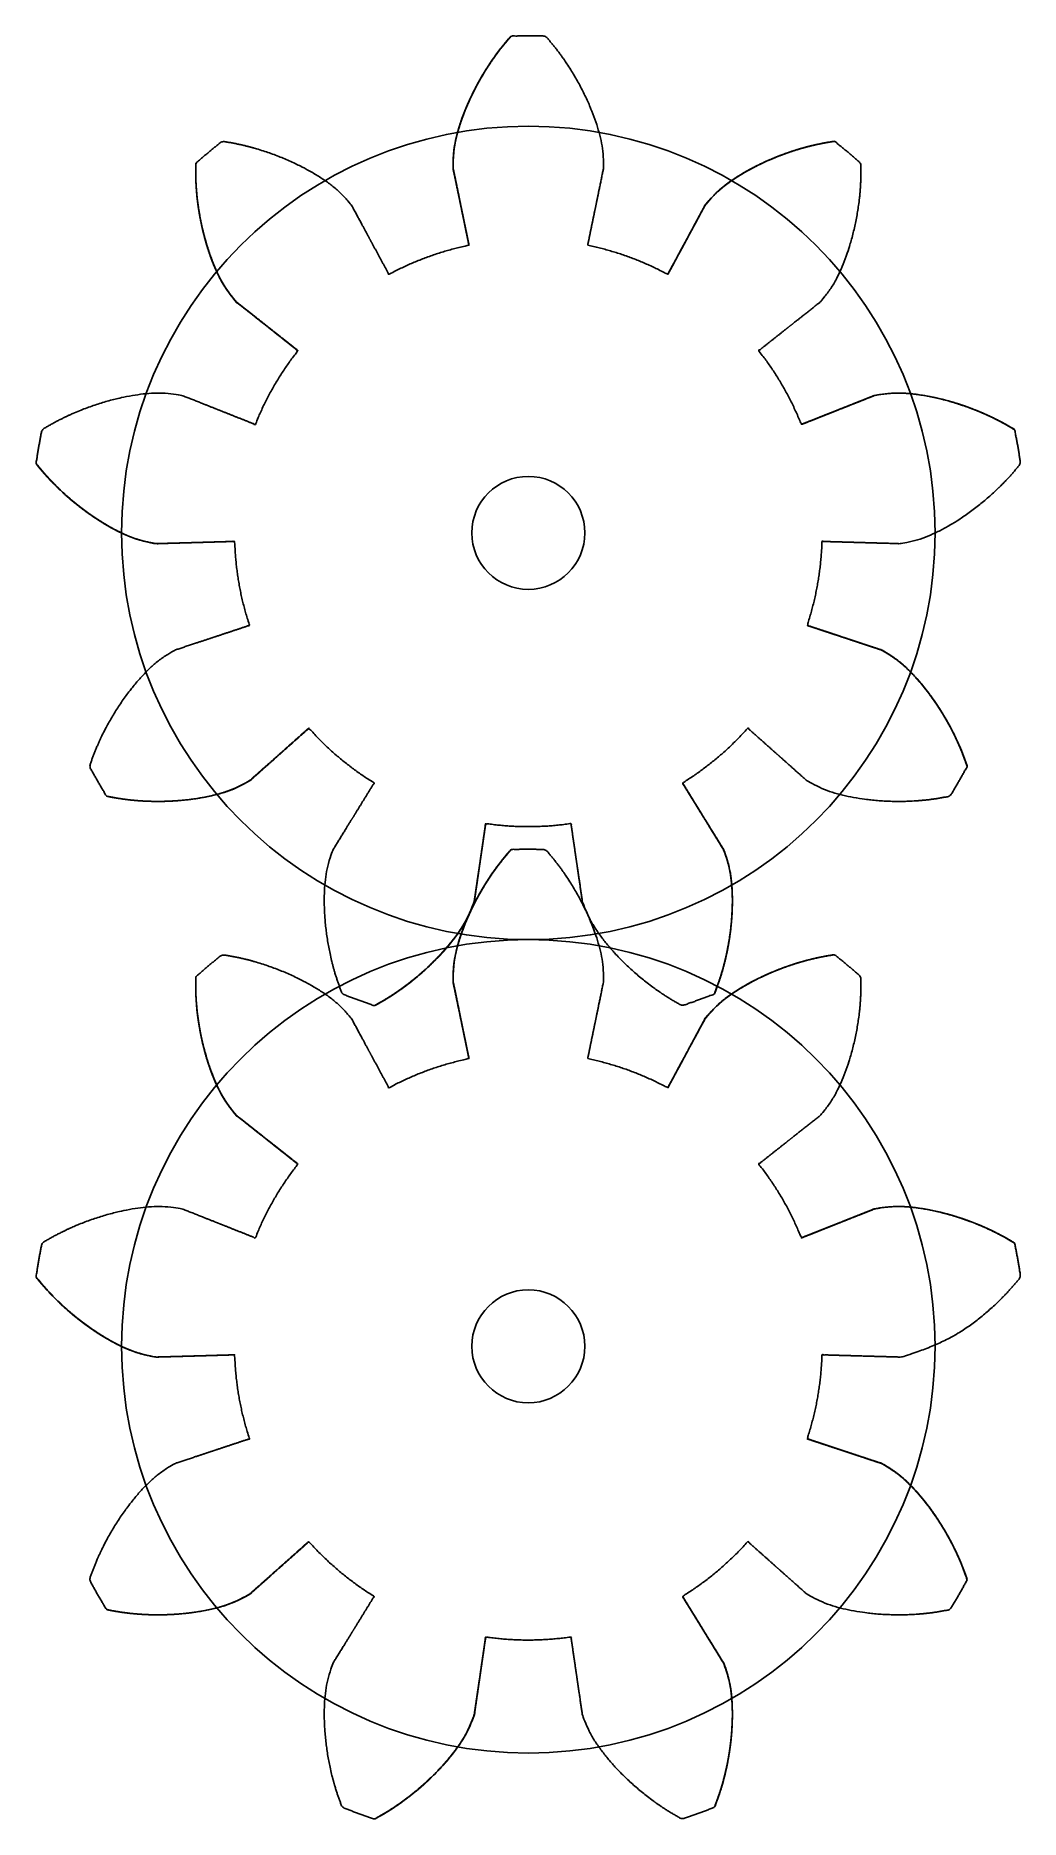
# Model space of a CAD drawing. Header units: inches. Extents: x 29.47 to 31.65, y 6.63 to 10.58.
import ezdxf

# ---------------------------------------------------------------- set-up
doc = ezdxf.new("R2010")
doc.units = ezdxf.units.IN
doc.header["$MEASUREMENT"] = 0
doc.layers.add('Gears', color=6, linetype='Continuous')
doc.layers.add('Pitch circle', color=1, linetype='Continuous')

msp = doc.modelspace()

# ---------------------------------------------------------------- linework, layer by layer
at = {"layer": 'Gears'}
for centre in [(30.5577, 9.4797), (30.5577, 7.6797)]:
    msp.add_circle(centre, 0.125, dxfattribs=at)
for points, weights, knots in [([(30.689, 10.1163), (30.751, 10.1035), (30.8105, 10.0818), (30.8663, 10.0518), (30.894, 10.1031), (30.9216, 10.1544), (30.9493, 10.2057), (30.9575, 10.215), (30.9794, 10.24), (31.0305, 10.2763), (31.1082, 10.3151), (31.1813, 10.3375), (31.2263, 10.345), (31.2352, 10.3463), (31.2263, 10.345), (31.1813, 10.3375), (31.1082, 10.3151), (31.0305, 10.2763), (30.9794, 10.24), (30.9575, 10.215), (30.9493, 10.2057), (30.9216, 10.1544), (30.894, 10.1031), (30.8663, 10.0518), (30.894, 10.1031), (30.9216, 10.1544), (30.9493, 10.2057), (30.9575, 10.215), (30.9794, 10.24), (31.0305, 10.2763), (31.1082, 10.3151), (31.1813, 10.3375), (31.2263, 10.345), (31.2352, 10.3463), (31.2263, 10.345), (31.1813, 10.3375), (31.1082, 10.3151), (31.0305, 10.2763), (30.9794, 10.24), (30.9575, 10.215), (30.9493, 10.2057), (30.9216, 10.1544), (30.894, 10.1031), (30.8663, 10.0518), (30.894, 10.1031), (30.9216, 10.1544), (30.9493, 10.2057), (30.9575, 10.215), (30.9794, 10.24), (31.0305, 10.2763), (31.1082, 10.3151), (31.1813, 10.3375), (31.2263, 10.345), (31.2352, 10.3463), (31.2552, 10.3307), (31.2746, 10.3144), (31.2935, 10.2974), (31.2937, 10.2885), (31.2942, 10.2429), (31.2847, 10.1669), (31.26, 10.0836), (31.2332, 10.027), (31.2124, 10.0012), (31.2046, 9.9914), (31.1589, 9.9553), (31.1132, 9.9191), (31.0675, 9.8829), (31.1068, 9.8333), (31.1384, 9.7784), (31.1618, 9.7196), (31.216, 9.7411), (31.2702, 9.7626), (31.3244, 9.7841), (31.3366, 9.786), (31.3694, 9.791), (31.4319, 9.786), (31.5164, 9.7657), (31.5868, 9.7359), (31.6261, 9.7128), (31.6337, 9.7081), (31.6261, 9.7128), (31.5868, 9.7359), (31.5164, 9.7657), (31.4319, 9.786), (31.3694, 9.791), (31.3366, 9.786), (31.3244, 9.7841), (31.2702, 9.7626), (31.216, 9.7411), (31.1618, 9.7196), (31.216, 9.7411), (31.2702, 9.7626), (31.3244, 9.7841), (31.3366, 9.786), (31.3694, 9.791), (31.4319, 9.786), (31.5164, 9.7657), (31.5868, 9.7359), (31.6261, 9.7128), (31.6337, 9.7081), (31.6261, 9.7128), (31.5868, 9.7359), (31.5164, 9.7657), (31.4319, 9.786), (31.3694, 9.791), (31.3366, 9.786), (31.3244, 9.7841), (31.2702, 9.7626), (31.216, 9.7411), (31.1618, 9.7196), (31.216, 9.7411), (31.2702, 9.7626), (31.3244, 9.7841), (31.3366, 9.786), (31.3694, 9.791), (31.4319, 9.786), (31.5164, 9.7657), (31.5868, 9.7359), (31.6261, 9.7128), (31.6337, 9.7081), (31.639, 9.6832), (31.6434, 9.6582), (31.6469, 9.6331), (31.6414, 9.6261), (31.6124, 9.5909), (31.5564, 9.5388), (31.4839, 9.4909), (31.4269, 9.4648), (31.3944, 9.4583), (31.3822, 9.4559), (31.324, 9.4575), (31.2657, 9.4592), (31.2074, 9.4609), (31.2056, 9.3976), (31.1946, 9.3352), (31.1746, 9.2751), (31.23, 9.2568), (31.2853, 9.2384), (31.3406, 9.2201), (31.3513, 9.2136), (31.3796, 9.1964), (31.4242, 9.1524), (31.4759, 9.0826), (31.5108, 9.0145), (31.526, 8.9714), (31.5288, 8.963), (31.526, 8.9714), (31.5108, 9.0145), (31.4759, 9.0826), (31.4242, 9.1524), (31.3796, 9.1964), (31.3513, 9.2136), (31.3406, 9.2201), (31.2853, 9.2384), (31.23, 9.2568), (31.1746, 9.2751), (31.23, 9.2568), (31.2853, 9.2384), (31.3406, 9.2201), (31.3513, 9.2136), (31.3796, 9.1964), (31.4242, 9.1524), (31.4759, 9.0826), (31.5108, 9.0145), (31.526, 8.9714), (31.5288, 8.963), (31.526, 8.9714), (31.5108, 9.0145), (31.4759, 9.0826), (31.4242, 9.1524), (31.3796, 9.1964), (31.3513, 9.2136), (31.3406, 9.2201), (31.2853, 9.2384), (31.23, 9.2568), (31.1746, 9.2751), (31.23, 9.2568), (31.2853, 9.2384), (31.3406, 9.2201), (31.3513, 9.2136), (31.3796, 9.1964), (31.4242, 9.1524), (31.4759, 9.0826), (31.5108, 9.0145), (31.526, 8.9714), (31.5288, 8.963), (31.5168, 8.9406), (31.5041, 8.9186), (31.4907, 8.8971), (31.482, 8.8953), (31.4371, 8.8869), (31.3607, 8.883), (31.2744, 8.8929), (31.214, 8.9095), (31.1849, 8.9254), (31.174, 8.9314), (31.1304, 8.9702), (31.0869, 9.0089), (31.0433, 9.0477), (31.0012, 9.0003), (30.9527, 8.9596), (30.8988, 8.9264), (30.9294, 8.8768), (30.96, 8.8271), (30.9906, 8.7775), (30.9946, 8.7657), (31.0052, 8.7343), (31.0111, 8.6719), (31.0059, 8.5852), (30.9888, 8.5106), (30.9727, 8.468), (30.9694, 8.4597), (30.9727, 8.468), (30.9888, 8.5106), (31.0059, 8.5852), (31.0111, 8.6719), (31.0052, 8.7343), (30.9946, 8.7657), (30.9906, 8.7775), (30.96, 8.8271), (30.9294, 8.8768), (30.8988, 8.9264), (30.9294, 8.8768), (30.96, 8.8271), (30.9906, 8.7775), (30.9946, 8.7657), (31.0052, 8.7343), (31.0111, 8.6719), (31.0059, 8.5852), (30.9888, 8.5106), (30.9727, 8.468), (30.9694, 8.4597), (30.9727, 8.468), (30.9888, 8.5106), (31.0059, 8.5852), (31.0111, 8.6719), (31.0052, 8.7343), (30.9946, 8.7657), (30.9906, 8.7775), (30.96, 8.8271), (30.9294, 8.8768), (30.8988, 8.9264), (30.9294, 8.8768), (30.96, 8.8271), (30.9906, 8.7775), (30.9946, 8.7657), (31.0052, 8.7343), (31.0111, 8.6719), (31.0059, 8.5852), (30.9888, 8.5106), (30.9727, 8.468), (30.9694, 8.4597), (30.9459, 8.4502), (30.922, 8.4415), (30.8979, 8.4336), (30.8901, 8.4379), (30.8503, 8.4603), (30.7893, 8.5064), (30.7295, 8.5694), (30.6939, 8.621), (30.6819, 8.6519), (30.6774, 8.6635), (30.6689, 8.7212), (30.6605, 8.7789), (30.652, 8.8366), (30.5893, 8.8274), (30.526, 8.8274), (30.4633, 8.8366), (30.4549, 8.7789), (30.4464, 8.7212), (30.438, 8.6635), (30.4334, 8.6519), (30.4214, 8.621), (30.3858, 8.5694), (30.326, 8.5064), (30.265, 8.4603), (30.2253, 8.4379), (30.2174, 8.4336), (30.2253, 8.4379), (30.265, 8.4603), (30.326, 8.5064), (30.3858, 8.5694), (30.4214, 8.621), (30.4334, 8.6519), (30.438, 8.6635), (30.4464, 8.7212), (30.4549, 8.7789), (30.4633, 8.8366), (30.4549, 8.7789), (30.4464, 8.7212), (30.438, 8.6635), (30.4334, 8.6519), (30.4214, 8.621), (30.3858, 8.5694), (30.326, 8.5064), (30.265, 8.4603), (30.2253, 8.4379), (30.2174, 8.4336), (30.2253, 8.4379), (30.265, 8.4603), (30.326, 8.5064), (30.3858, 8.5694), (30.4214, 8.621), (30.4334, 8.6519), (30.438, 8.6635), (30.4464, 8.7212), (30.4549, 8.7789), (30.4633, 8.8366), (30.4549, 8.7789), (30.4464, 8.7212), (30.438, 8.6635), (30.4334, 8.6519), (30.4214, 8.621), (30.3858, 8.5694), (30.326, 8.5064), (30.265, 8.4603), (30.2253, 8.4379), (30.2174, 8.4336), (30.1933, 8.4415), (30.1695, 8.4502), (30.1459, 8.4597), (30.1426, 8.468), (30.1266, 8.5106), (30.1095, 8.5852), (30.1042, 8.6719), (30.1101, 8.7343), (30.1208, 8.7657), (30.1248, 8.7775), (30.1554, 8.8271), (30.186, 8.8768), (30.2165, 8.9264), (30.1626, 8.9596), (30.1141, 9.0003), (30.072, 9.0477), (30.0285, 9.0089), (29.9849, 8.9702), (29.9413, 8.9314), (29.9304, 8.9254), (29.9014, 8.9095), (29.8409, 8.8929), (29.7546, 8.883), (29.6782, 8.8869), (29.6334, 8.8953), (29.6246, 8.8971), (29.6334, 8.8953), (29.6782, 8.8869), (29.7546, 8.883), (29.8409, 8.8929), (29.9014, 8.9095), (29.9304, 8.9254), (29.9413, 8.9314), (29.9849, 8.9702), (30.0285, 9.0089), (30.072, 9.0477), (30.0285, 9.0089), (29.9849, 8.9702), (29.9413, 8.9314), (29.9304, 8.9254), (29.9014, 8.9095), (29.8409, 8.8929), (29.7546, 8.883), (29.6782, 8.8869), (29.6334, 8.8953), (29.6246, 8.8971), (29.6334, 8.8953), (29.6782, 8.8869), (29.7546, 8.883), (29.8409, 8.8929), (29.9014, 8.9095), (29.9304, 8.9254), (29.9413, 8.9314), (29.9849, 8.9702), (30.0285, 9.0089), (30.072, 9.0477), (30.0285, 9.0089), (29.9849, 8.9702), (29.9413, 8.9314), (29.9304, 8.9254), (29.9014, 8.9095), (29.8409, 8.8929), (29.7546, 8.883), (29.6782, 8.8869), (29.6334, 8.8953), (29.6246, 8.8971), (29.6112, 8.9186), (29.5985, 8.9406), (29.5866, 8.963), (29.5894, 8.9714), (29.6046, 9.0145), (29.6394, 9.0826), (29.6911, 9.1524), (29.7357, 9.1964), (29.7641, 9.2136), (29.7747, 9.2201), (29.83, 9.2384), (29.8854, 9.2568), (29.9407, 9.2751), (29.9208, 9.3352), (29.9098, 9.3976), (29.9079, 9.4609), (29.8497, 9.4592), (29.7914, 9.4575), (29.7331, 9.4559), (29.7209, 9.4583), (29.6884, 9.4648), (29.6314, 9.4909), (29.559, 9.5388), (29.5029, 9.5909), (29.474, 9.6261), (29.4684, 9.6331), (29.474, 9.6261), (29.5029, 9.5909), (29.559, 9.5388), (29.6314, 9.4909), (29.6884, 9.4648), (29.7209, 9.4583), (29.7331, 9.4559), (29.7914, 9.4575), (29.8497, 9.4592), (29.9079, 9.4609), (29.8497, 9.4592), (29.7914, 9.4575), (29.7331, 9.4559), (29.7209, 9.4583), (29.6884, 9.4648), (29.6314, 9.4909), (29.559, 9.5388), (29.5029, 9.5909), (29.474, 9.6261), (29.4684, 9.6331), (29.474, 9.6261), (29.5029, 9.5909), (29.559, 9.5388), (29.6314, 9.4909), (29.6884, 9.4648), (29.7209, 9.4583), (29.7331, 9.4559), (29.7914, 9.4575), (29.8497, 9.4592), (29.9079, 9.4609), (29.8497, 9.4592), (29.7914, 9.4575), (29.7331, 9.4559), (29.7209, 9.4583), (29.6884, 9.4648), (29.6314, 9.4909), (29.559, 9.5388), (29.5029, 9.5909), (29.474, 9.6261), (29.4684, 9.6331), (29.472, 9.6582), (29.4764, 9.6832), (29.4816, 9.7081), (29.4892, 9.7128), (29.5285, 9.7359), (29.599, 9.7657), (29.6835, 9.786), (29.7459, 9.791), (29.7787, 9.786), (29.791, 9.7841), (29.8452, 9.7626), (29.8994, 9.7411), (29.9536, 9.7196), (29.9769, 9.7784), (30.0086, 9.8333), (30.0479, 9.8829), (30.0022, 9.9191), (29.9564, 9.9553), (29.9107, 9.9914), (29.9029, 10.0012), (29.8822, 10.027), (29.8553, 10.0836), (29.8306, 10.1669), (29.8212, 10.2429), (29.8216, 10.2885), (29.8219, 10.2974), (29.8216, 10.2885), (29.8212, 10.2429), (29.8306, 10.1669), (29.8553, 10.0836), (29.8822, 10.027), (29.9029, 10.0012), (29.9107, 9.9914), (29.9564, 9.9553), (30.0022, 9.9191), (30.0479, 9.8829), (30.0022, 9.9191), (29.9564, 9.9553), (29.9107, 9.9914), (29.9029, 10.0012), (29.8822, 10.027), (29.8553, 10.0836), (29.8306, 10.1669), (29.8212, 10.2429), (29.8216, 10.2885), (29.8219, 10.2974), (29.8216, 10.2885), (29.8212, 10.2429), (29.8306, 10.1669), (29.8553, 10.0836), (29.8822, 10.027), (29.9029, 10.0012), (29.9107, 9.9914), (29.9564, 9.9553), (30.0022, 9.9191), (30.0479, 9.8829), (30.0022, 9.9191), (29.9564, 9.9553), (29.9107, 9.9914), (29.9029, 10.0012), (29.8822, 10.027), (29.8553, 10.0836), (29.8306, 10.1669), (29.8212, 10.2429), (29.8216, 10.2885), (29.8219, 10.2974), (29.8407, 10.3144), (29.8602, 10.3307), (29.8802, 10.3463), (29.889, 10.345), (29.934, 10.3375), (30.0071, 10.3151), (30.0849, 10.2763), (30.136, 10.24), (30.1578, 10.215), (30.166, 10.2057), (30.1937, 10.1544), (30.2214, 10.1031), (30.2491, 10.0518), (30.3048, 10.0818), (30.3643, 10.1035), (30.4264, 10.1163), (30.4146, 10.1734), (30.4028, 10.2305), (30.391, 10.2876), (30.3913, 10.3), (30.392, 10.3332), (30.4078, 10.3938), (30.4425, 10.4735), (30.484, 10.5377), (30.5137, 10.5724), (30.5196, 10.579), (30.5137, 10.5724), (30.484, 10.5377), (30.4425, 10.4735), (30.4078, 10.3938), (30.392, 10.3332), (30.3913, 10.3), (30.391, 10.2876), (30.4028, 10.2305), (30.4146, 10.1734), (30.4264, 10.1163), (30.4146, 10.1734), (30.4028, 10.2305), (30.391, 10.2876), (30.3913, 10.3), (30.392, 10.3332), (30.4078, 10.3938), (30.4425, 10.4735), (30.484, 10.5377), (30.5137, 10.5724), (30.5196, 10.579), (30.5137, 10.5724), (30.484, 10.5377), (30.4425, 10.4735), (30.4078, 10.3938), (30.392, 10.3332), (30.3913, 10.3), (30.391, 10.2876), (30.4028, 10.2305), (30.4146, 10.1734), (30.4264, 10.1163), (30.4146, 10.1734), (30.4028, 10.2305), (30.391, 10.2876), (30.3913, 10.3), (30.392, 10.3332), (30.4078, 10.3938), (30.4425, 10.4735), (30.484, 10.5377), (30.5137, 10.5724), (30.5196, 10.579), (30.545, 10.5799), (30.5704, 10.5799), (30.5957, 10.579), (30.6017, 10.5724), (30.6313, 10.5377), (30.6729, 10.4735), (30.7075, 10.3938), (30.7233, 10.3332), (30.724, 10.3), (30.7243, 10.2876), (30.7125, 10.2305), (30.7008, 10.1734), (30.689, 10.1163)], [1, 0.992941785957, 0.992941785957, 1, 1, 1, 1, 1, 1, 1, 1, 1, 1, 1, 1, 1, 1, 1, 1, 1, 1, 1, 1, 1, 1, 1, 1, 1, 1, 1, 1, 1, 1, 1, 1, 1, 1, 1, 1, 1, 1, 1, 1, 1, 1, 1, 1, 1, 1, 1, 1, 1, 1, 1, 0.999601114206, 0.999601114206, 1, 1, 1, 1, 1, 1, 1, 1, 1, 1, 1, 0.992941785957, 0.992941785957, 1, 1, 1, 1, 1, 1, 1, 1, 1, 1, 1, 1, 1, 1, 1, 1, 1, 1, 1, 1, 1, 1, 1, 1, 1, 1, 1, 1, 1, 1, 1, 1, 1, 1, 1, 1, 1, 1, 1, 1, 1, 1, 1, 1, 1, 1, 1, 1, 1, 1, 1, 0.999601114206, 0.999601114206, 1, 1, 1, 1, 1, 1, 1, 1, 1, 1, 1, 0.992941785957, 0.992941785957, 1, 1, 1, 1, 1, 1, 1, 1, 1, 1, 1, 1, 1, 1, 1, 1, 1, 1, 1, 1, 1, 1, 1, 1, 1, 1, 1, 1, 1, 1, 1, 1, 1, 1, 1, 1, 1, 1, 1, 1, 1, 1, 1, 1, 1, 1, 1, 1, 1, 1, 1, 0.999601114206, 0.999601114206, 1, 1, 1, 1, 1, 1, 1, 1, 1, 1, 1, 0.992941785957, 0.992941785957, 1, 1, 1, 1, 1, 1, 1, 1, 1, 1, 1, 1, 1, 1, 1, 1, 1, 1, 1, 1, 1, 1, 1, 1, 1, 1, 1, 1, 1, 1, 1, 1, 1, 1, 1, 1, 1, 1, 1, 1, 1, 1, 1, 1, 1, 1, 1, 1, 1, 1, 1, 0.999601114206, 0.999601114206, 1, 1, 1, 1, 1, 1, 1, 1, 1, 1, 1, 0.992941785957, 0.992941785957, 1, 1, 1, 1, 1, 1, 1, 1, 1, 1, 1, 1, 1, 1, 1, 1, 1, 1, 1, 1, 1, 1, 1, 1, 1, 1, 1, 1, 1, 1, 1, 1, 1, 1, 1, 1, 1, 1, 1, 1, 1, 1, 1, 1, 1, 1, 1, 1, 1, 1, 1, 0.999601114206, 0.999601114206, 1, 1, 1, 1, 1, 1, 1, 1, 1, 1, 1, 0.992941785957, 0.992941785957, 1, 1, 1, 1, 1, 1, 1, 1, 1, 1, 1, 1, 1, 1, 1, 1, 1, 1, 1, 1, 1, 1, 1, 1, 1, 1, 1, 1, 1, 1, 1, 1, 1, 1, 1, 1, 1, 1, 1, 1, 1, 1, 1, 1, 1, 1, 1, 1, 1, 1, 1, 0.999601114206, 0.999601114206, 1, 1, 1, 1, 1, 1, 1, 1, 1, 1, 1, 0.992941785957, 0.992941785957, 1, 1, 1, 1, 1, 1, 1, 1, 1, 1, 1, 1, 1, 1, 1, 1, 1, 1, 1, 1, 1, 1, 1, 1, 1, 1, 1, 1, 1, 1, 1, 1, 1, 1, 1, 1, 1, 1, 1, 1, 1, 1, 1, 1, 1, 1, 1, 1, 1, 1, 1, 0.999601114206, 0.999601114206, 1, 1, 1, 1, 1, 1, 1, 1, 1, 1, 1, 0.992941785957, 0.992941785957, 1, 1, 1, 1, 1, 1, 1, 1, 1, 1, 1, 1, 1, 1, 1, 1, 1, 1, 1, 1, 1, 1, 1, 1, 1, 1, 1, 1, 1, 1, 1, 1, 1, 1, 1, 1, 1, 1, 1, 1, 1, 1, 1, 1, 1, 1, 1, 1, 1, 1, 1, 0.999601114206, 0.999601114206, 1, 1, 1, 1, 1, 1, 1, 1, 1, 1, 1, 0.992941785957, 0.992941785957, 1, 1, 1, 1, 1, 1, 1, 1, 1, 1, 1, 1, 1, 1, 1, 1, 1, 1, 1, 1, 1, 1, 1, 1, 1, 1, 1, 1, 1, 1, 1, 1, 1, 1, 1, 1, 1, 1, 1, 1, 1, 1, 1, 1, 1, 1, 1, 1, 1, 1, 1, 0.999601114206, 0.999601114206, 1, 1, 1, 1, 1, 1, 1, 1, 1, 1, 1], [0, 0, 0, 0, 0.291288, 0.291288, 0.291288, 1.291288, 1.291288, 1.291288, 1.328521, 1.390577, 1.477454, 1.589153, 1.616379, 1.616379, 1.616379, 1.643605, 1.755304, 1.842181, 1.904236, 1.94147, 1.94147, 1.94147, 2.94147, 2.94147, 2.94147, 3.94147, 3.94147, 3.94147, 3.978704, 4.040759, 4.127636, 4.239335, 4.266561, 4.266561, 4.266561, 4.293787, 4.405486, 4.492363, 4.554419, 4.591652, 4.591652, 4.591652, 5.591652, 5.591652, 5.591652, 6.591652, 6.591652, 6.591652, 6.628886, 6.690941, 6.777819, 6.889518, 6.916744, 6.916744, 6.916744, 6.985933, 6.985933, 6.985933, 7.013159, 7.124858, 7.211735, 7.27379, 7.311024, 7.311024, 7.311024, 8.311024, 8.311024, 8.311024, 8.602311, 8.602311, 8.602311, 9.602311, 9.602311, 9.602311, 9.639545, 9.7016, 9.788477, 9.900176, 9.927403, 9.927403, 9.927403, 9.954629, 10.066328, 10.153205, 10.21526, 10.252494, 10.252494, 10.252494, 11.252494, 11.252494, 11.252494, 12.252494, 12.252494, 12.252494, 12.289727, 12.351783, 12.43866, 12.550359, 12.577585, 12.577585, 12.577585, 12.604811, 12.71651, 12.803387, 12.865443, 12.902676, 12.902676, 12.902676, 13.902676, 13.902676, 13.902676, 14.902676, 14.902676, 14.902676, 14.93991, 15.001965, 15.088842, 15.200541, 15.227767, 15.227767, 15.227767, 15.296956, 15.296956, 15.296956, 15.324182, 15.435882, 15.522759, 15.584814, 15.622048, 15.622048, 15.622048, 16.622048, 16.622048, 16.622048, 16.913335, 16.913335, 16.913335, 17.913335, 17.913335, 17.913335, 17.950569, 18.012624, 18.099501, 18.2112, 18.238426, 18.238426, 18.238426, 18.265652, 18.377352, 18.464229, 18.526284, 18.563518, 18.563518, 18.563518, 19.563518, 19.563518, 19.563518, 20.563518, 20.563518, 20.563518, 20.600751, 20.662807, 20.749684, 20.861383, 20.888609, 20.888609, 20.888609, 20.915835, 21.027534, 21.114411, 21.176466, 21.2137, 21.2137, 21.2137, 22.2137, 22.2137, 22.2137, 23.2137, 23.2137, 23.2137, 23.250934, 23.312989, 23.399866, 23.511565, 23.538791, 23.538791, 23.538791, 23.60798, 23.60798, 23.60798, 23.635206, 23.746905, 23.833782, 23.895838, 23.933071, 23.933071, 23.933071, 24.933071, 24.933071, 24.933071, 25.224359, 25.224359, 25.224359, 26.224359, 26.224359, 26.224359, 26.261593, 26.323648, 26.410525, 26.522224, 26.54945, 26.54945, 26.54945, 26.576676, 26.688375, 26.775252, 26.837308, 26.874541, 26.874541, 26.874541, 27.874541, 27.874541, 27.874541, 28.874541, 28.874541, 28.874541, 28.911775, 28.97383, 29.060707, 29.172406, 29.199633, 29.199633, 29.199633, 29.226859, 29.338558, 29.425435, 29.48749, 29.524724, 29.524724, 29.524724, 30.524724, 30.524724, 30.524724, 31.524724, 31.524724, 31.524724, 31.561957, 31.624013, 31.71089, 31.822589, 31.849815, 31.849815, 31.849815, 31.919004, 31.919004, 31.919004, 31.94623, 32.057929, 32.144806, 32.206862, 32.244095, 32.244095, 32.244095, 33.244095, 33.244095, 33.244095, 33.535383, 33.535383, 33.535383, 34.535383, 34.535383, 34.535383, 34.572616, 34.634672, 34.721549, 34.833248, 34.860474, 34.860474, 34.860474, 34.8877, 34.999399, 35.086276, 35.148332, 35.185565, 35.185565, 35.185565, 36.185565, 36.185565, 36.185565, 37.185565, 37.185565, 37.185565, 37.222799, 37.284854, 37.371731, 37.48343, 37.510656, 37.510656, 37.510656, 37.537882, 37.649582, 37.736459, 37.798514, 37.835748, 37.835748, 37.835748, 38.835748, 38.835748, 38.835748, 39.835748, 39.835748, 39.835748, 39.872981, 39.935037, 40.021914, 40.133613, 40.160839, 40.160839, 40.160839, 40.230028, 40.230028, 40.230028, 40.257254, 40.368953, 40.45583, 40.517885, 40.555119, 40.555119, 40.555119, 41.555119, 41.555119, 41.555119, 41.846407, 41.846407, 41.846407, 42.846407, 42.846407, 42.846407, 42.88364, 42.945695, 43.032573, 43.144272, 43.171498, 43.171498, 43.171498, 43.198724, 43.310423, 43.3973, 43.459355, 43.496589, 43.496589, 43.496589, 44.496589, 44.496589, 44.496589, 45.496589, 45.496589, 45.496589, 45.533823, 45.595878, 45.682755, 45.794454, 45.82168, 45.82168, 45.82168, 45.848906, 45.960605, 46.047482, 46.109538, 46.146771, 46.146771, 46.146771, 47.146771, 47.146771, 47.146771, 48.146771, 48.146771, 48.146771, 48.184005, 48.24606, 48.332937, 48.444637, 48.471863, 48.471863, 48.471863, 48.541052, 48.541052, 48.541052, 48.568278, 48.679977, 48.766854, 48.828909, 48.866143, 48.866143, 48.866143, 49.866143, 49.866143, 49.866143, 50.15743, 50.15743, 50.15743, 51.15743, 51.15743, 51.15743, 51.194664, 51.256719, 51.343596, 51.455295, 51.482522, 51.482522, 51.482522, 51.509748, 51.621447, 51.708324, 51.770379, 51.807613, 51.807613, 51.807613, 52.807613, 52.807613, 52.807613, 53.807613, 53.807613, 53.807613, 53.844846, 53.906902, 53.993779, 54.105478, 54.132704, 54.132704, 54.132704, 54.15993, 54.271629, 54.358506, 54.420562, 54.457795, 54.457795, 54.457795, 55.457795, 55.457795, 55.457795, 56.457795, 56.457795, 56.457795, 56.495029, 56.557084, 56.643961, 56.75566, 56.782886, 56.782886, 56.782886, 56.852075, 56.852075, 56.852075, 56.879301, 56.991, 57.077878, 57.139933, 57.177167, 57.177167, 57.177167, 58.177167, 58.177167, 58.177167, 58.468454, 58.468454, 58.468454, 59.468454, 59.468454, 59.468454, 59.505688, 59.567743, 59.65462, 59.766319, 59.793545, 59.793545, 59.793545, 59.820771, 59.93247, 60.019348, 60.081403, 60.118637, 60.118637, 60.118637, 61.118637, 61.118637, 61.118637, 62.118637, 62.118637, 62.118637, 62.15587, 62.217925, 62.304803, 62.416502, 62.443728, 62.443728, 62.443728, 62.470954, 62.582653, 62.66953, 62.731585, 62.768819, 62.768819, 62.768819, 63.768819, 63.768819, 63.768819, 64.768819, 64.768819, 64.768819, 64.806053, 64.868108, 64.954985, 65.066684, 65.09391, 65.09391, 65.09391, 65.163099, 65.163099, 65.163099, 65.190325, 65.302024, 65.388901, 65.450957, 65.48819, 65.48819, 65.48819, 66.48819, 66.48819, 66.48819, 66.779478, 66.779478, 66.779478, 67.779478, 67.779478, 67.779478, 67.816712, 67.878767, 67.965644, 68.077343, 68.104569, 68.104569, 68.104569, 68.131795, 68.243494, 68.330371, 68.392427, 68.42966, 68.42966, 68.42966, 69.42966, 69.42966, 69.42966, 70.42966, 70.42966, 70.42966, 70.466894, 70.528949, 70.615826, 70.727525, 70.754752, 70.754752, 70.754752, 70.781978, 70.893677, 70.980554, 71.042609, 71.079843, 71.079843, 71.079843, 72.079843, 72.079843, 72.079843, 73.079843, 73.079843, 73.079843, 73.117076, 73.179132, 73.266009, 73.377708, 73.404934, 73.404934, 73.404934, 73.474123, 73.474123, 73.474123, 73.501349, 73.613048, 73.699925, 73.76198, 73.799214, 73.799214, 73.799214, 74.799214, 74.799214, 74.799214, 74.799214]), ([(30.689, 8.3163), (30.751, 8.3035), (30.8105, 8.2818), (30.8663, 8.2518), (30.894, 8.3031), (30.9216, 8.3544), (30.9493, 8.4057), (30.9575, 8.415), (30.9794, 8.44), (31.0305, 8.4763), (31.1082, 8.5151), (31.1813, 8.5375), (31.2263, 8.545), (31.2352, 8.5463), (31.2263, 8.545), (31.1813, 8.5375), (31.1082, 8.5151), (31.0305, 8.4763), (30.9794, 8.44), (30.9575, 8.415), (30.9493, 8.4057), (30.9216, 8.3544), (30.894, 8.3031), (30.8663, 8.2518), (30.894, 8.3031), (30.9216, 8.3544), (30.9493, 8.4057), (30.9575, 8.415), (30.9794, 8.44), (31.0305, 8.4763), (31.1082, 8.5151), (31.1813, 8.5375), (31.2263, 8.545), (31.2352, 8.5463), (31.2263, 8.545), (31.1813, 8.5375), (31.1082, 8.5151), (31.0305, 8.4763), (30.9794, 8.44), (30.9575, 8.415), (30.9493, 8.4057), (30.9216, 8.3544), (30.894, 8.3031), (30.8663, 8.2518), (30.894, 8.3031), (30.9216, 8.3544), (30.9493, 8.4057), (30.9575, 8.415), (30.9794, 8.44), (31.0305, 8.4763), (31.1082, 8.5151), (31.1813, 8.5375), (31.2263, 8.545), (31.2352, 8.5463), (31.2552, 8.5307), (31.2746, 8.5144), (31.2935, 8.4974), (31.2937, 8.4885), (31.2942, 8.4429), (31.2847, 8.3669), (31.26, 8.2836), (31.2332, 8.227), (31.2124, 8.2012), (31.2046, 8.1914), (31.1589, 8.1553), (31.1132, 8.1191), (31.0675, 8.0829), (31.1068, 8.0333), (31.1384, 7.9784), (31.1618, 7.9196), (31.216, 7.9411), (31.2702, 7.9626), (31.3244, 7.9841), (31.3366, 7.986), (31.3694, 7.991), (31.4319, 7.986), (31.5164, 7.9657), (31.5868, 7.9359), (31.6261, 7.9128), (31.6337, 7.9081), (31.6261, 7.9128), (31.5868, 7.9359), (31.5164, 7.9657), (31.4319, 7.986), (31.3694, 7.991), (31.3366, 7.986), (31.3244, 7.9841), (31.2702, 7.9626), (31.216, 7.9411), (31.1618, 7.9196), (31.216, 7.9411), (31.2702, 7.9626), (31.3244, 7.9841), (31.3366, 7.986), (31.3694, 7.991), (31.4319, 7.986), (31.5164, 7.9657), (31.5868, 7.9359), (31.6261, 7.9128), (31.6337, 7.9081), (31.6261, 7.9128), (31.5868, 7.9359), (31.5164, 7.9657), (31.4319, 7.986), (31.3694, 7.991), (31.3366, 7.986), (31.3244, 7.9841), (31.2702, 7.9626), (31.216, 7.9411), (31.1618, 7.9196), (31.216, 7.9411), (31.2702, 7.9626), (31.3244, 7.9841), (31.3366, 7.986), (31.3694, 7.991), (31.4319, 7.986), (31.5164, 7.9657), (31.5868, 7.9359), (31.6261, 7.9128), (31.6337, 7.9081), (31.639, 7.8832), (31.6434, 7.8582), (31.6469, 7.8331), (31.6414, 7.8261), (31.6124, 7.7909), (31.5564, 7.7388), (31.4839, 7.6909), (31.3944, 7.6583), (31.3822, 7.6559), (31.324, 7.6575), (31.2657, 7.6592), (31.2074, 7.6609), (31.2056, 7.5976), (31.1946, 7.5352), (31.1746, 7.4751), (31.23, 7.4568), (31.2853, 7.4384), (31.3406, 7.4201), (31.3513, 7.4136), (31.3796, 7.3964), (31.4242, 7.3524), (31.4759, 7.2826), (31.5108, 7.2145), (31.526, 7.1714), (31.5288, 7.163), (31.526, 7.1714), (31.5108, 7.2145), (31.4759, 7.2826), (31.4242, 7.3524), (31.3796, 7.3964), (31.3513, 7.4136), (31.3406, 7.4201), (31.2853, 7.4384), (31.23, 7.4568), (31.1746, 7.4751), (31.23, 7.4568), (31.2853, 7.4384), (31.3406, 7.4201), (31.3513, 7.4136), (31.3796, 7.3964), (31.4242, 7.3524), (31.4759, 7.2826), (31.5108, 7.2145), (31.526, 7.1714), (31.5288, 7.163), (31.526, 7.1714), (31.5108, 7.2145), (31.4759, 7.2826), (31.4242, 7.3524), (31.3796, 7.3964), (31.3513, 7.4136), (31.3406, 7.4201), (31.2853, 7.4384), (31.23, 7.4568), (31.1746, 7.4751), (31.23, 7.4568), (31.2853, 7.4384), (31.3406, 7.4201), (31.3513, 7.4136), (31.3796, 7.3964), (31.4242, 7.3524), (31.4759, 7.2826), (31.5108, 7.2145), (31.526, 7.1714), (31.5288, 7.163), (31.5168, 7.1406), (31.5041, 7.1186), (31.4907, 7.0971), (31.482, 7.0953), (31.4371, 7.0869), (31.3607, 7.083), (31.2744, 7.0929), (31.214, 7.1095), (31.1849, 7.1254), (31.174, 7.1314), (31.1304, 7.1702), (31.0869, 7.2089), (31.0433, 7.2477), (31.0012, 7.2003), (30.9527, 7.1596), (30.8988, 7.1264), (30.9294, 7.0768), (30.96, 7.0271), (30.9906, 6.9775), (30.9946, 6.9657), (31.0052, 6.9343), (31.0111, 6.8719), (31.0059, 6.7852), (30.9888, 6.7106), (30.9727, 6.668), (30.9694, 6.6597), (30.9727, 6.668), (30.9888, 6.7106), (31.0059, 6.7852), (31.0111, 6.8719), (31.0052, 6.9343), (30.9946, 6.9657), (30.9906, 6.9775), (30.96, 7.0271), (30.9294, 7.0768), (30.8988, 7.1264), (30.9294, 7.0768), (30.96, 7.0271), (30.9906, 6.9775), (30.9946, 6.9657), (31.0052, 6.9343), (31.0111, 6.8719), (31.0059, 6.7852), (30.9888, 6.7106), (30.9727, 6.668), (30.9694, 6.6597), (30.9727, 6.668), (30.9888, 6.7106), (31.0059, 6.7852), (31.0111, 6.8719), (31.0052, 6.9343), (30.9946, 6.9657), (30.9906, 6.9775), (30.96, 7.0271), (30.9294, 7.0768), (30.8988, 7.1264), (30.9294, 7.0768), (30.96, 7.0271), (30.9906, 6.9775), (30.9946, 6.9657), (31.0052, 6.9343), (31.0111, 6.8719), (31.0059, 6.7852), (30.9888, 6.7106), (30.9727, 6.668), (30.9694, 6.6597), (30.9459, 6.6502), (30.922, 6.6415), (30.8979, 6.6336), (30.8901, 6.6379), (30.8503, 6.6603), (30.7893, 6.7064), (30.7295, 6.7694), (30.6939, 6.821), (30.6819, 6.8519), (30.6774, 6.8635), (30.6689, 6.9212), (30.6605, 6.9789), (30.652, 7.0366), (30.5893, 7.0274), (30.526, 7.0274), (30.4633, 7.0366), (30.4549, 6.9789), (30.4464, 6.9212), (30.438, 6.8635), (30.4334, 6.8519), (30.4214, 6.821), (30.3858, 6.7694), (30.326, 6.7064), (30.265, 6.6603), (30.2253, 6.6379), (30.2174, 6.6336), (30.2253, 6.6379), (30.265, 6.6603), (30.326, 6.7064), (30.3858, 6.7694), (30.4214, 6.821), (30.4334, 6.8519), (30.438, 6.8635), (30.4464, 6.9212), (30.4549, 6.9789), (30.4633, 7.0366), (30.4549, 6.9789), (30.4464, 6.9212), (30.438, 6.8635), (30.4334, 6.8519), (30.4214, 6.821), (30.3858, 6.7694), (30.326, 6.7064), (30.265, 6.6603), (30.2253, 6.6379), (30.2174, 6.6336), (30.2253, 6.6379), (30.265, 6.6603), (30.326, 6.7064), (30.3858, 6.7694), (30.4214, 6.821), (30.4334, 6.8519), (30.438, 6.8635), (30.4464, 6.9212), (30.4549, 6.9789), (30.4633, 7.0366), (30.4549, 6.9789), (30.4464, 6.9212), (30.438, 6.8635), (30.4334, 6.8519), (30.4214, 6.821), (30.3858, 6.7694), (30.326, 6.7064), (30.265, 6.6603), (30.2253, 6.6379), (30.2174, 6.6336), (30.1933, 6.6415), (30.1695, 6.6502), (30.1459, 6.6597), (30.1426, 6.668), (30.1266, 6.7106), (30.1095, 6.7852), (30.1042, 6.8719), (30.1101, 6.9343), (30.1208, 6.9657), (30.1248, 6.9775), (30.1554, 7.0271), (30.186, 7.0768), (30.2165, 7.1264), (30.1626, 7.1596), (30.1141, 7.2003), (30.072, 7.2477), (30.0285, 7.2089), (29.9849, 7.1702), (29.9413, 7.1314), (29.9304, 7.1254), (29.9014, 7.1095), (29.8409, 7.0929), (29.7546, 7.083), (29.6782, 7.0869), (29.6334, 7.0953), (29.6246, 7.0971), (29.6334, 7.0953), (29.6782, 7.0869), (29.7546, 7.083), (29.8409, 7.0929), (29.9014, 7.1095), (29.9304, 7.1254), (29.9413, 7.1314), (29.9849, 7.1702), (30.0285, 7.2089), (30.072, 7.2477), (30.0285, 7.2089), (29.9849, 7.1702), (29.9413, 7.1314), (29.9304, 7.1254), (29.9014, 7.1095), (29.8409, 7.0929), (29.7546, 7.083), (29.6782, 7.0869), (29.6334, 7.0953), (29.6246, 7.0971), (29.6334, 7.0953), (29.6782, 7.0869), (29.7546, 7.083), (29.8409, 7.0929), (29.9014, 7.1095), (29.9304, 7.1254), (29.9413, 7.1314), (29.9849, 7.1702), (30.0285, 7.2089), (30.072, 7.2477), (30.0285, 7.2089), (29.9849, 7.1702), (29.9413, 7.1314), (29.9304, 7.1254), (29.9014, 7.1095), (29.8409, 7.0929), (29.7546, 7.083), (29.6782, 7.0869), (29.6334, 7.0953), (29.6246, 7.0971), (29.6112, 7.1186), (29.5985, 7.1406), (29.5866, 7.163), (29.5894, 7.1714), (29.6046, 7.2145), (29.6394, 7.2826), (29.6911, 7.3524), (29.7357, 7.3964), (29.7641, 7.4136), (29.7747, 7.4201), (29.83, 7.4384), (29.8854, 7.4568), (29.9407, 7.4751), (29.9208, 7.5352), (29.9098, 7.5976), (29.9079, 7.6609), (29.8497, 7.6592), (29.7914, 7.6575), (29.7331, 7.6559), (29.7209, 7.6583), (29.6884, 7.6648), (29.6314, 7.6909), (29.559, 7.7388), (29.5029, 7.7909), (29.474, 7.8261), (29.4684, 7.8331), (29.474, 7.8261), (29.5029, 7.7909), (29.559, 7.7388), (29.6314, 7.6909), (29.6884, 7.6648), (29.7209, 7.6583), (29.7331, 7.6559), (29.7914, 7.6575), (29.8497, 7.6592), (29.9079, 7.6609), (29.8497, 7.6592), (29.7914, 7.6575), (29.7331, 7.6559), (29.7209, 7.6583), (29.6884, 7.6648), (29.6314, 7.6909), (29.559, 7.7388), (29.5029, 7.7909), (29.474, 7.8261), (29.4684, 7.8331), (29.474, 7.8261), (29.5029, 7.7909), (29.559, 7.7388), (29.6314, 7.6909), (29.6884, 7.6648), (29.7209, 7.6583), (29.7331, 7.6559), (29.7914, 7.6575), (29.8497, 7.6592), (29.9079, 7.6609), (29.8497, 7.6592), (29.7914, 7.6575), (29.7331, 7.6559), (29.7209, 7.6583), (29.6884, 7.6648), (29.6314, 7.6909), (29.559, 7.7388), (29.5029, 7.7909), (29.474, 7.8261), (29.4684, 7.8331), (29.472, 7.8582), (29.4764, 7.8832), (29.4816, 7.9081), (29.4892, 7.9128), (29.5285, 7.9359), (29.599, 7.9657), (29.6835, 7.986), (29.7459, 7.991), (29.7787, 7.986), (29.791, 7.9841), (29.8452, 7.9626), (29.8994, 7.9411), (29.9536, 7.9196), (29.9769, 7.9784), (30.0086, 8.0333), (30.0479, 8.0829), (30.0022, 8.1191), (29.9564, 8.1553), (29.9107, 8.1914), (29.9029, 8.2012), (29.8822, 8.227), (29.8553, 8.2836), (29.8306, 8.3669), (29.8212, 8.4429), (29.8216, 8.4885), (29.8219, 8.4974), (29.8216, 8.4885), (29.8212, 8.4429), (29.8306, 8.3669), (29.8553, 8.2836), (29.8822, 8.227), (29.9029, 8.2012), (29.9107, 8.1914), (29.9564, 8.1553), (30.0022, 8.1191), (30.0479, 8.0829), (30.0022, 8.1191), (29.9564, 8.1553), (29.9107, 8.1914), (29.9029, 8.2012), (29.8822, 8.227), (29.8553, 8.2836), (29.8306, 8.3669), (29.8212, 8.4429), (29.8216, 8.4885), (29.8219, 8.4974), (29.8216, 8.4885), (29.8212, 8.4429), (29.8306, 8.3669), (29.8553, 8.2836), (29.8822, 8.227), (29.9029, 8.2012), (29.9107, 8.1914), (29.9564, 8.1553), (30.0022, 8.1191), (30.0479, 8.0829), (30.0022, 8.1191), (29.9564, 8.1553), (29.9107, 8.1914), (29.9029, 8.2012), (29.8822, 8.227), (29.8553, 8.2836), (29.8306, 8.3669), (29.8212, 8.4429), (29.8216, 8.4885), (29.8219, 8.4974), (29.8407, 8.5144), (29.8602, 8.5307), (29.8802, 8.5463), (29.889, 8.545), (29.934, 8.5375), (30.0071, 8.5151), (30.0849, 8.4763), (30.136, 8.44), (30.1578, 8.415), (30.166, 8.4057), (30.1937, 8.3544), (30.2214, 8.3031), (30.2491, 8.2518), (30.3048, 8.2818), (30.3643, 8.3035), (30.4264, 8.3163), (30.4146, 8.3734), (30.4028, 8.4305), (30.391, 8.4876), (30.3913, 8.5), (30.392, 8.5332), (30.4078, 8.5938), (30.4425, 8.6735), (30.484, 8.7377), (30.5137, 8.7724), (30.5196, 8.779), (30.5137, 8.7724), (30.484, 8.7377), (30.4425, 8.6735), (30.4078, 8.5938), (30.392, 8.5332), (30.3913, 8.5), (30.391, 8.4876), (30.4028, 8.4305), (30.4146, 8.3734), (30.4264, 8.3163), (30.4146, 8.3734), (30.4028, 8.4305), (30.391, 8.4876), (30.3913, 8.5), (30.392, 8.5332), (30.4078, 8.5938), (30.4425, 8.6735), (30.484, 8.7377), (30.5137, 8.7724), (30.5196, 8.779), (30.5137, 8.7724), (30.484, 8.7377), (30.4425, 8.6735), (30.4078, 8.5938), (30.392, 8.5332), (30.3913, 8.5), (30.391, 8.4876), (30.4028, 8.4305), (30.4146, 8.3734), (30.4264, 8.3163), (30.4146, 8.3734), (30.4028, 8.4305), (30.391, 8.4876), (30.3913, 8.5), (30.392, 8.5332), (30.4078, 8.5938), (30.4425, 8.6735), (30.484, 8.7377), (30.5137, 8.7724), (30.5196, 8.779), (30.545, 8.7799), (30.5704, 8.7799), (30.5957, 8.779), (30.6017, 8.7724), (30.6313, 8.7377), (30.6729, 8.6735), (30.7075, 8.5938), (30.7233, 8.5332), (30.724, 8.5), (30.7243, 8.4876), (30.7125, 8.4305), (30.7008, 8.3734), (30.689, 8.3163)], [1, 0.992941785957, 0.992941785957, 1, 1, 1, 1, 1, 1, 1, 1, 1, 1, 1, 1, 1, 1, 1, 1, 1, 1, 1, 1, 1, 1, 1, 1, 1, 1, 1, 1, 1, 1, 1, 1, 1, 1, 1, 1, 1, 1, 1, 1, 1, 1, 1, 1, 1, 1, 1, 1, 1, 1, 1, 0.999601114206, 0.999601114206, 1, 1, 1, 1, 1, 1, 1, 1, 1, 1, 1, 0.992941785957, 0.992941785957, 1, 1, 1, 1, 1, 1, 1, 1, 1, 1, 1, 1, 1, 1, 1, 1, 1, 1, 1, 1, 1, 1, 1, 1, 1, 1, 1, 1, 1, 1, 1, 1, 1, 1, 1, 1, 1, 1, 1, 1, 1, 1, 1, 1, 1, 1, 1, 1, 1, 1, 1, 0.999601114206, 0.999601114206, 1, 1, 1, 1, 1, 1, 1, 1, 1, 1, 0.992941785957, 0.992941785957, 1, 1, 1, 1, 1, 1, 1, 1, 1, 1, 1, 1, 1, 1, 1, 1, 1, 1, 1, 1, 1, 1, 1, 1, 1, 1, 1, 1, 1, 1, 1, 1, 1, 1, 1, 1, 1, 1, 1, 1, 1, 1, 1, 1, 1, 1, 1, 1, 1, 1, 1, 0.999601114206, 0.999601114206, 1, 1, 1, 1, 1, 1, 1, 1, 1, 1, 1, 0.992941785957, 0.992941785957, 1, 1, 1, 1, 1, 1, 1, 1, 1, 1, 1, 1, 1, 1, 1, 1, 1, 1, 1, 1, 1, 1, 1, 1, 1, 1, 1, 1, 1, 1, 1, 1, 1, 1, 1, 1, 1, 1, 1, 1, 1, 1, 1, 1, 1, 1, 1, 1, 1, 1, 1, 0.999601114206, 0.999601114206, 1, 1, 1, 1, 1, 1, 1, 1, 1, 1, 1, 0.992941785957, 0.992941785957, 1, 1, 1, 1, 1, 1, 1, 1, 1, 1, 1, 1, 1, 1, 1, 1, 1, 1, 1, 1, 1, 1, 1, 1, 1, 1, 1, 1, 1, 1, 1, 1, 1, 1, 1, 1, 1, 1, 1, 1, 1, 1, 1, 1, 1, 1, 1, 1, 1, 1, 1, 0.999601114206, 0.999601114206, 1, 1, 1, 1, 1, 1, 1, 1, 1, 1, 1, 0.992941785957, 0.992941785957, 1, 1, 1, 1, 1, 1, 1, 1, 1, 1, 1, 1, 1, 1, 1, 1, 1, 1, 1, 1, 1, 1, 1, 1, 1, 1, 1, 1, 1, 1, 1, 1, 1, 1, 1, 1, 1, 1, 1, 1, 1, 1, 1, 1, 1, 1, 1, 1, 1, 1, 1, 0.999601114206, 0.999601114206, 1, 1, 1, 1, 1, 1, 1, 1, 1, 1, 1, 0.992941785957, 0.992941785957, 1, 1, 1, 1, 1, 1, 1, 1, 1, 1, 1, 1, 1, 1, 1, 1, 1, 1, 1, 1, 1, 1, 1, 1, 1, 1, 1, 1, 1, 1, 1, 1, 1, 1, 1, 1, 1, 1, 1, 1, 1, 1, 1, 1, 1, 1, 1, 1, 1, 1, 1, 0.999601114206, 0.999601114206, 1, 1, 1, 1, 1, 1, 1, 1, 1, 1, 1, 0.992941785957, 0.992941785957, 1, 1, 1, 1, 1, 1, 1, 1, 1, 1, 1, 1, 1, 1, 1, 1, 1, 1, 1, 1, 1, 1, 1, 1, 1, 1, 1, 1, 1, 1, 1, 1, 1, 1, 1, 1, 1, 1, 1, 1, 1, 1, 1, 1, 1, 1, 1, 1, 1, 1, 1, 0.999601114206, 0.999601114206, 1, 1, 1, 1, 1, 1, 1, 1, 1, 1, 1, 0.992941785957, 0.992941785957, 1, 1, 1, 1, 1, 1, 1, 1, 1, 1, 1, 1, 1, 1, 1, 1, 1, 1, 1, 1, 1, 1, 1, 1, 1, 1, 1, 1, 1, 1, 1, 1, 1, 1, 1, 1, 1, 1, 1, 1, 1, 1, 1, 1, 1, 1, 1, 1, 1, 1, 1, 0.999601114206, 0.999601114206, 1, 1, 1, 1, 1, 1, 1, 1, 1, 1, 1], [0, 0, 0, 0, 0.291288, 0.291288, 0.291288, 1.291288, 1.291288, 1.291288, 1.328521, 1.390577, 1.477454, 1.589153, 1.616379, 1.616379, 1.616379, 1.643605, 1.755304, 1.842181, 1.904236, 1.94147, 1.94147, 1.94147, 2.94147, 2.94147, 2.94147, 3.94147, 3.94147, 3.94147, 3.978704, 4.040759, 4.127636, 4.239335, 4.266561, 4.266561, 4.266561, 4.293787, 4.405486, 4.492363, 4.554419, 4.591652, 4.591652, 4.591652, 5.591652, 5.591652, 5.591652, 6.591652, 6.591652, 6.591652, 6.628886, 6.690941, 6.777819, 6.889518, 6.916744, 6.916744, 6.916744, 6.985933, 6.985933, 6.985933, 7.013159, 7.124858, 7.211735, 7.27379, 7.311024, 7.311024, 7.311024, 8.311024, 8.311024, 8.311024, 8.602311, 8.602311, 8.602311, 9.602311, 9.602311, 9.602311, 9.639545, 9.7016, 9.788477, 9.900176, 9.927403, 9.927403, 9.927403, 9.954629, 10.066328, 10.153205, 10.21526, 10.252494, 10.252494, 10.252494, 11.252494, 11.252494, 11.252494, 12.252494, 12.252494, 12.252494, 12.289727, 12.351783, 12.43866, 12.550359, 12.577585, 12.577585, 12.577585, 12.604811, 12.71651, 12.803387, 12.865443, 12.902676, 12.902676, 12.902676, 13.902676, 13.902676, 13.902676, 14.902676, 14.902676, 14.902676, 14.93991, 15.001965, 15.088842, 15.200541, 15.227767, 15.227767, 15.227767, 15.296956, 15.296956, 15.296956, 15.324182, 15.435882, 15.522759, 15.584814, 15.622048, 15.622048, 16.622048, 16.622048, 16.622048, 16.913335, 16.913335, 16.913335, 17.913335, 17.913335, 17.913335, 17.950569, 18.012624, 18.099501, 18.2112, 18.238426, 18.238426, 18.238426, 18.265652, 18.377352, 18.464229, 18.526284, 18.563518, 18.563518, 18.563518, 19.563518, 19.563518, 19.563518, 20.563518, 20.563518, 20.563518, 20.600751, 20.662807, 20.749684, 20.861383, 20.888609, 20.888609, 20.888609, 20.915835, 21.027534, 21.114411, 21.176466, 21.2137, 21.2137, 21.2137, 22.2137, 22.2137, 22.2137, 23.2137, 23.2137, 23.2137, 23.250934, 23.312989, 23.399866, 23.511565, 23.538791, 23.538791, 23.538791, 23.60798, 23.60798, 23.60798, 23.635206, 23.746905, 23.833782, 23.895838, 23.933071, 23.933071, 23.933071, 24.933071, 24.933071, 24.933071, 25.224359, 25.224359, 25.224359, 26.224359, 26.224359, 26.224359, 26.261593, 26.323648, 26.410525, 26.522224, 26.54945, 26.54945, 26.54945, 26.576676, 26.688375, 26.775252, 26.837308, 26.874541, 26.874541, 26.874541, 27.874541, 27.874541, 27.874541, 28.874541, 28.874541, 28.874541, 28.911775, 28.97383, 29.060707, 29.172406, 29.199633, 29.199633, 29.199633, 29.226859, 29.338558, 29.425435, 29.48749, 29.524724, 29.524724, 29.524724, 30.524724, 30.524724, 30.524724, 31.524724, 31.524724, 31.524724, 31.561957, 31.624013, 31.71089, 31.822589, 31.849815, 31.849815, 31.849815, 31.919004, 31.919004, 31.919004, 31.94623, 32.057929, 32.144806, 32.206862, 32.244095, 32.244095, 32.244095, 33.244095, 33.244095, 33.244095, 33.535383, 33.535383, 33.535383, 34.535383, 34.535383, 34.535383, 34.572616, 34.634672, 34.721549, 34.833248, 34.860474, 34.860474, 34.860474, 34.8877, 34.999399, 35.086276, 35.148332, 35.185565, 35.185565, 35.185565, 36.185565, 36.185565, 36.185565, 37.185565, 37.185565, 37.185565, 37.222799, 37.284854, 37.371731, 37.48343, 37.510656, 37.510656, 37.510656, 37.537882, 37.649582, 37.736459, 37.798514, 37.835748, 37.835748, 37.835748, 38.835748, 38.835748, 38.835748, 39.835748, 39.835748, 39.835748, 39.872981, 39.935037, 40.021914, 40.133613, 40.160839, 40.160839, 40.160839, 40.230028, 40.230028, 40.230028, 40.257254, 40.368953, 40.45583, 40.517885, 40.555119, 40.555119, 40.555119, 41.555119, 41.555119, 41.555119, 41.846407, 41.846407, 41.846407, 42.846407, 42.846407, 42.846407, 42.88364, 42.945695, 43.032573, 43.144272, 43.171498, 43.171498, 43.171498, 43.198724, 43.310423, 43.3973, 43.459355, 43.496589, 43.496589, 43.496589, 44.496589, 44.496589, 44.496589, 45.496589, 45.496589, 45.496589, 45.533823, 45.595878, 45.682755, 45.794454, 45.82168, 45.82168, 45.82168, 45.848906, 45.960605, 46.047482, 46.109538, 46.146771, 46.146771, 46.146771, 47.146771, 47.146771, 47.146771, 48.146771, 48.146771, 48.146771, 48.184005, 48.24606, 48.332937, 48.444637, 48.471863, 48.471863, 48.471863, 48.541052, 48.541052, 48.541052, 48.568278, 48.679977, 48.766854, 48.828909, 48.866143, 48.866143, 48.866143, 49.866143, 49.866143, 49.866143, 50.15743, 50.15743, 50.15743, 51.15743, 51.15743, 51.15743, 51.194664, 51.256719, 51.343596, 51.455295, 51.482522, 51.482522, 51.482522, 51.509748, 51.621447, 51.708324, 51.770379, 51.807613, 51.807613, 51.807613, 52.807613, 52.807613, 52.807613, 53.807613, 53.807613, 53.807613, 53.844846, 53.906902, 53.993779, 54.105478, 54.132704, 54.132704, 54.132704, 54.15993, 54.271629, 54.358506, 54.420562, 54.457795, 54.457795, 54.457795, 55.457795, 55.457795, 55.457795, 56.457795, 56.457795, 56.457795, 56.495029, 56.557084, 56.643961, 56.75566, 56.782886, 56.782886, 56.782886, 56.852075, 56.852075, 56.852075, 56.879301, 56.991, 57.077878, 57.139933, 57.177167, 57.177167, 57.177167, 58.177167, 58.177167, 58.177167, 58.468454, 58.468454, 58.468454, 59.468454, 59.468454, 59.468454, 59.505688, 59.567743, 59.65462, 59.766319, 59.793545, 59.793545, 59.793545, 59.820771, 59.93247, 60.019348, 60.081403, 60.118637, 60.118637, 60.118637, 61.118637, 61.118637, 61.118637, 62.118637, 62.118637, 62.118637, 62.15587, 62.217925, 62.304803, 62.416502, 62.443728, 62.443728, 62.443728, 62.470954, 62.582653, 62.66953, 62.731585, 62.768819, 62.768819, 62.768819, 63.768819, 63.768819, 63.768819, 64.768819, 64.768819, 64.768819, 64.806053, 64.868108, 64.954985, 65.066684, 65.09391, 65.09391, 65.09391, 65.163099, 65.163099, 65.163099, 65.190325, 65.302024, 65.388901, 65.450957, 65.48819, 65.48819, 65.48819, 66.48819, 66.48819, 66.48819, 66.779478, 66.779478, 66.779478, 67.779478, 67.779478, 67.779478, 67.816712, 67.878767, 67.965644, 68.077343, 68.104569, 68.104569, 68.104569, 68.131795, 68.243494, 68.330371, 68.392427, 68.42966, 68.42966, 68.42966, 69.42966, 69.42966, 69.42966, 70.42966, 70.42966, 70.42966, 70.466894, 70.528949, 70.615826, 70.727525, 70.754752, 70.754752, 70.754752, 70.781978, 70.893677, 70.980554, 71.042609, 71.079843, 71.079843, 71.079843, 72.079843, 72.079843, 72.079843, 73.079843, 73.079843, 73.079843, 73.117076, 73.179132, 73.266009, 73.377708, 73.404934, 73.404934, 73.404934, 73.474123, 73.474123, 73.474123, 73.501349, 73.613048, 73.699925, 73.76198, 73.799214, 73.799214, 73.799214, 74.799214, 74.799214, 74.799214, 74.799214])]:
    msp.add_rational_spline(points, weights, degree=3, knots=knots, dxfattribs=at)
at = {"layer": 'Pitch circle', "color": 2}
msp.add_circle((30.5577, 9.4797), 0.9, dxfattribs=at)
at = {"layer": 'Pitch circle'}
msp.add_circle((30.5577, 7.6797), 0.9, dxfattribs=at)

doc.saveas('drawing.dxf')
